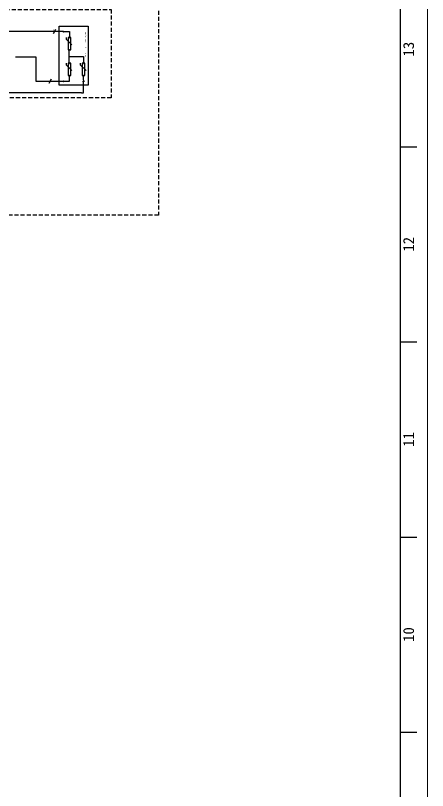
# Model space of a CAD drawing. Header units: millimetres. Extents: x 139 to 980, y -140 to 1049.
# Drawn here: x 827.7 to 980, y 512.6 to 799 of the extents above; entities that cross this region are included whole.
import ezdxf
from ezdxf.enums import TextEntityAlignment as Align

# ---------------------------------------------------------------- set-up
doc = ezdxf.new("R2010")
doc.units = ezdxf.units.MM
doc.header["$LTSCALE"] = 12
doc.linetypes.add('HIDDEN2', pattern=[0.1875, 0.125, -0.0625])
for name, color, linetype in [('AE_BOR', 1, 'Continuous'), ('GRN_12AWG', 3, 'Continuous'), ('GRY_20AWG', 250, 'Continuous'), ('LOCBOX', 92, 'HIDDEN2'), ('MISC', 2, 'Continuous'), ('RED_10AWG', 1, 'Continuous'), ('RED_12AWG', 1, 'Continuous'), ('SYMS', 7, 'Continuous'), ('TAGS', 51, 'Continuous')]:
    doc.layers.add(name, color=color, linetype=linetype)
doc.styles.get("Standard").update_dxf_attribs({"font": ''})
doc.styles.add('WD', font='')
doc.styles.add('WD_IEC', font='')
doc.styles.get('Standard').set_extended_font_data('SimHei')
doc.styles.get('WD').set_extended_font_data('SimHei')
doc.styles.get('WD_IEC').set_extended_font_data('SimHei')

# ---------------------------------------------------------------- blocks, each defined once
blk = doc.blocks.new('gb_a0_a')
blk.add_line((970, -115), (970, 1039))
at = {"layer": 'AE_BOR', "color": 1, "lineweight": 15}
blk.add_line((980, 1049), (980, -140), dxfattribs=at)
at = {"layer": 'AE_BOR'}
for p, q in [((970, 750.5), (976, 750.5)), ((970, 678.38), (976, 678.38)), ((970, 606.25), (976, 606.25)), ((970, 534.13), (976, 534.13))]:
    blk.add_line(p, q, dxfattribs=at)
at = {"layer": 'AE_BOR', "style": 'WD'}
for s, p in [('13', (975, 786.56)), ('12', (975, 714.44)), ('11', (975, 642.31)), ('10', (975, 570.19))]:
    blk.add_text(s, height=4, rotation=90, dxfattribs=at).set_placement(p, align=Align.CENTER)
blk = doc.blocks.new('HT0_02')
blk.add_circle((0, 0), 0.0699)
at = {"style": 'WD', "flags": 1}
for tag, p in [('X4TERM01', (-0.07, 0)), ('X2TERM01', (0, 0.07)), ('X1TERM01', (0.07, 0)), ('X8TERM01', (0, -0.07))]:
    blk.add_attdef(tag, p, '', height=0.01, dxfattribs=at)
blk = doc.blocks.new('HGND4')
for p, q in [((0, 0), (10, 0)), ((10, -3.8), (10, 3.8)), ((11.2, -2.5), (11.2, 2.5)), ((12.5, -1.2), (12.5, 1.2))]:
    blk.add_line(p, q)
blk.add_circle((10, 0), 5)
at = {"style": 'WD_IEC'}
for tag, p in [('TAG1', (2.5, 4.6)), ('INST', (2.5, 11.6)), ('LOC', (2.5, 8.1))]:
    blk.add_attdef(tag, text='', height=2.5, dxfattribs=at).set_placement(p, align=Align.RIGHT)
at = {"style": 'WD_IEC', "flags": 1}
blk.add_attdef('X4TERM01', (0, 0), '', height=0.32, dxfattribs=at)
blk = doc.blocks.new('VT0_05')
blk.add_lwpolyline([(0.08, -0.06), (0, 0.08), (-0.08, -0.06)], close=True)
at = {"style": 'WD', "flags": 1}
for tag, p in [('X4TERM01', (-0.05, 0)), ('X2TERM01', (0, 0.08)), ('X1TERM01', (0.05, 0)), ('X8TERM01', (0, -0.06))]:
    blk.add_attdef(tag, p, '', height=0.01, dxfattribs=at)
blk = doc.blocks.new('Lightening Surge Arrestor')
at = {"color": 5}
for p, q in [((0.502, 2.919), (0.502, 2.827)), ((0.502, 2.827), (0.826, 2.503)), ((0.502, 1.459), (0.502, 1.367)), ((0.502, 1.367), (0.826, 1.043)), ((1.308, 1.459), (1.308, 1.367)), ((1.308, 1.367), (1.632, 1.043))]:
    blk.add_line(p, q, dxfattribs=at)
for points in [[(0.112, 3.569), (1.754, 3.569), (1.754, 0.222), (0.112, 0.222)], [(0.768, 2.919), (0.611, 2.919), (0.611, 2.225), (0.768, 2.225)], [(0.768, 1.459), (0.611, 1.459), (0.611, 0.765), (0.768, 0.765)], [(1.574, 1.459), (1.417, 1.459), (1.417, 0.765), (1.574, 0.765)]]:
    blk.add_lwpolyline(points, close=True, dxfattribs=at)
at = {"layer": 'GRY_20AWG'}
blk.add_line((1.492, 0.502), (1.492, 0.468), dxfattribs=at)
at = {"layer": 'RED_12AWG'}
for p, q in [((0.382, 3.255), (0.686, 3.255)), ((0.686, 3.255), (0.686, 2.926)), ((0.69, 2.919), (0.684, 2.919)), ((0.681, 1.459), (0.681, 2.226)), ((0.681, 1.835), (1.492, 1.835)), ((1.492, 1.835), (1.492, 1.466)), ((0.69, 1.459), (0.681, 1.459)), ((0.69, 0.435), (0.69, 0.766)), ((1.492, 0.502), (1.492, 0.757)), ((0.381, 0.435), (0.69, 0.435))]:
    blk.add_line(p, q, dxfattribs=at)
at = {"layer": 'SYMS'}
for name, p, xscale, yscale, zscale in [('HT0_02', (0.358, 3.255), 0.3314421991292846, 0.3314421991292846, 0.3314421991292846), ('VT0_05', (0.686, 2.918), 0.1052161047490845, 0.1052161047490845, 0.1052161047490845), ('VT0_05', (0.686, 1.458), 0.1052161047490845, 0.1052161047490845, 0.1052161047490845), ('HT0_02', (0.69, 1.459), 0.01504368401050088, 0.01504368401050088, 0.01504368401050088), ('VT0_05', (1.492, 1.458), 0.1052161047490845, 0.1052161047490845, 0.1052161047490845), ('HT0_02', (0.358, 0.429), 0.3314421991292846, 0.3314421991292846, 0.3314421991292846)]:
    blk.add_blockref(name, p, dxfattribs=dict(at, xscale=xscale, yscale=yscale, zscale=zscale))
at = {"layer": 'SYMS', "xscale": -0.1052161047490845, "yscale": 0.1052161047490845, "zscale": 0.1052161047490845, "rotation": 180}
for p in [(0.686, 2.226), (0.686, 0.766), (1.492, 0.766)]:
    blk.add_blockref('VT0_05', p, dxfattribs=at)
at = {"layer": 'SYMS'}
ref = blk.add_blockref('HGND4', (1.492, 0.468), dxfattribs=dict(at, xscale=0.005, yscale=0.005, zscale=0.005, rotation=270))
ref.add_attrib('TAG1', 'PE', dxfattribs={"layer": 'TAGS', "height": 0.0125, "rotation": 270, "style": 'WD_IEC'}).set_placement((1.515, 0.455), align=Align.RIGHT)
at = {"color": 5, "insert": (1.57, 1.801), "char_height": 0.065, "attachment_point": 1, "rotation": 90}
blk.add_mtext_dynamic_manual_height_columns('VAL-1.15-T1/T2-1000DC-PV/2+V', width=1.87491, gutter_width=0.325, heights=[0], dxfattribs=at)
for tag, p in [('+', (0.447, 3.312)), ('-', (0.457, 0.49))]:
    blk.add_attdef(tag, p, '', height=0.065)
at = {"color": 5}
blk.add_attdef('VAL-1.15-T1/T2-1000DC-PV/2+V', (1.651, 1.798), '', height=0.065, rotation=90, dxfattribs=at)
blk = doc.blocks.new('HW01')
for p, q in [((0.062, 0.125), (-0.062, -0.125)), ((0.031, 0), (-0.031, 0))]:
    blk.add_line(p, q)
at = {"style": 'WD', "width": 0.7, "flags": 1}
for tag, p in [('INST', (0, 0.357)), ('LOC', (0, 0.188)), ('DESC1', (0, -0.456)), ('XREF', (0, -0.3)), ('DESC2', (0, -0.613))]:
    blk.add_attdef(tag, text='', height=0.125, dxfattribs=at).set_placement(p, align=Align.CENTER)
at = {"style": 'WD', "width": 0.8}
blk.add_attdef('TAG1', text='', height=0.125, dxfattribs=at).set_placement((-0.031, 0.031), align=Align.RIGHT)
at = {"style": 'WD', "flags": 1}
for tag, p in [('X4TERM01', (-0.031, 0)), ('X1TERM01', (0.031, 0))]:
    blk.add_attdef(tag, p, '', height=0.0125, dxfattribs=at)
at = {"style": 'WD'}
for tag, p in [('X2LINK', (0, 0.125)), ('X8LINK', (0, -0.125))]:
    blk.add_attdef(tag, p, '', height=0.01, dxfattribs=at)
at = {"linetype": 'Continuous', "style": 'WD', "flags": 9}
blk.add_attdef('ASSYCODE', text='', height=0.01, dxfattribs=at).set_placement((0.029, 0.042), align=Align.CENTER)
at = {"style": 'WD', "flags": 9}
blk.add_attdef('FAMILY', text='', height=0.01, dxfattribs=at).set_placement((0.023, 0.118), align=Align.CENTER)
at = {"style": 'WD', "width": 0.8}
blk.add_attdef('RATING1', (0.094, 0.031), '', height=0.125, dxfattribs=at)
at = {"style": 'WD', "width": 0.8, "flags": 1}
blk.add_attdef('MFG', text='', height=0.0938, dxfattribs=at).set_placement((-0.125, -0.031), align=Align.TOP_RIGHT)
blk.add_attdef('CAT', text='', height=0.0938, dxfattribs=at).set_placement((0.031, -0.031), align=Align.TOP_LEFT)

msp = doc.modelspace()

# ---------------------------------------------------------------- linework, layer by layer
at = {"layer": 'GRN_12AWG'}
for p, q in [((852.84, 770.39), (852.84, 774.57)), ((852.03, 770.39), (605.58, 770.39)), ((852.03, 770.39), (852.84, 770.39))]:
    msp.add_line(p, q, dxfattribs=at)
at = {"layer": 'LOCBOX', "color": 5}
msp.add_lwpolyline([(564.06, 890.74), (880.57, 890.74), (880.57, 725.19), (564.06, 725.19)], close=True, dxfattribs=at)
at = {"layer": 'LOCBOX', "color": 1}
msp.add_lwpolyline([(587.77, 801.25), (863.1, 801.25), (863.1, 768.54), (587.77, 768.54)], close=True, dxfattribs=at)
at = {"layer": 'RED_10AWG'}
for p, q in [((845.32, 793.03), (820.42, 793.03)), ((835.35, 783.55), (827.68, 783.55)), ((835.35, 774.66), (835.35, 783.55)), ((845.32, 774.66), (835.35, 774.66))]:
    msp.add_line(p, q, dxfattribs=at)

# ---------------------------------------------------------------- block references
msp.add_blockref('gb_a0_a', (0, 0))
at = {"xscale": 6.503093813421009, "yscale": 6.503093813421009, "zscale": 6.503093813421009}
msp.add_blockref('Lightening Surge Arrestor', (843.14, 771.87), dxfattribs=at)
at = {"layer": 'SYMS'}
ref = msp.add_blockref('HW01', (842.05, 793.03), dxfattribs=dict(at, xscale=6.503093813421009, yscale=6.503093813421009, zscale=6.503093813421009))
ref.add_attrib('TAG1', '+', dxfattribs={"layer": 'TAGS', "height": 0.813, "style": 'WD', "width": 0.8}).set_placement((841.84, 793.24), align=Align.RIGHT)
ref = msp.add_blockref('HW01', (840.41, 774.66), dxfattribs=dict(at, xscale=6.503093813421009, yscale=6.503093813421009, zscale=6.503093813421009))
ref.add_attrib('RATING1', '-', (841.02, 774.86), dxfattribs={"layer": 'MISC', "height": 0.813, "style": 'WD', "width": 0.8})

doc.saveas('drawing.dxf')
